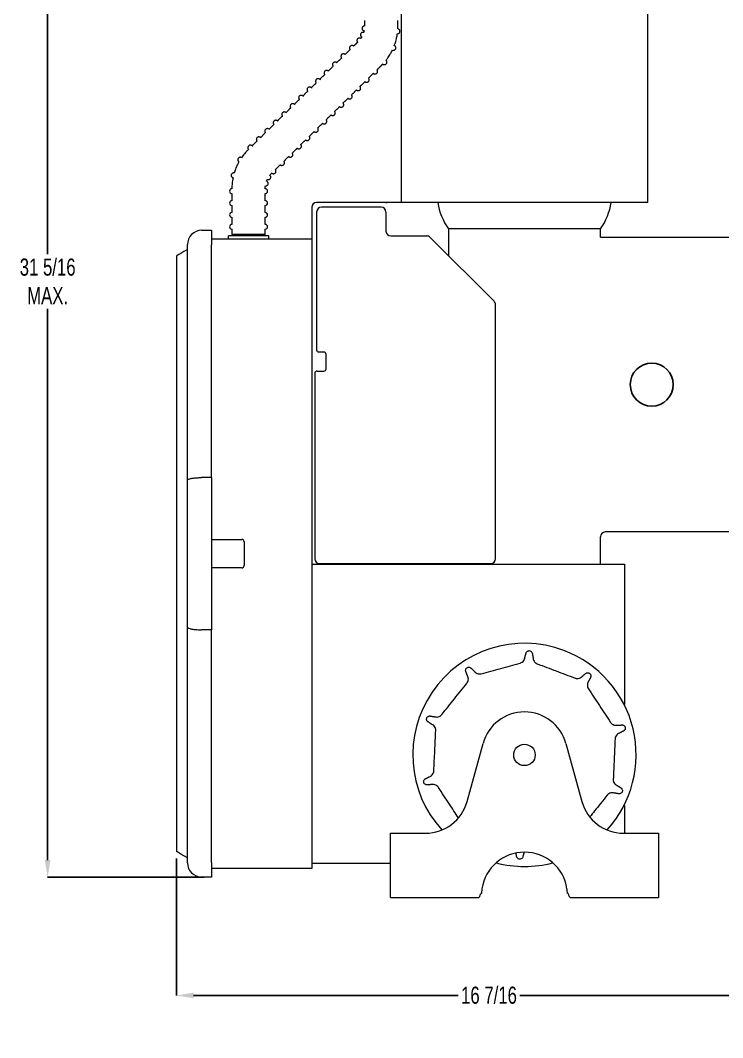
# Model space of a CAD drawing. Header units: inches. Extents: x 1.7 to 27.6, y 4.9 to 18.4.
# Drawn here: x 15.31 to 21.46, y 4.89 to 13.81 of the extents above; entities that cross this region are included whole.
import ezdxf

# ---------------------------------------------------------------- set-up
doc = ezdxf.new("R2010")
doc.units = ezdxf.units.IN
doc.header["$MEASUREMENT"] = 0
doc.header["$PDSIZE"] = -1
doc.layers.add('DIM', color=1, linetype='Continuous')
doc.styles.add('SLDTEXTSTYLE0', font='ARIAL.TTF', dxfattribs={"width": 0.7})
doc.dimstyles.new('SLDDIMSTYLE0', dxfattribs={"dimtxt": 0.15, "dimasz": 0.15, "dimexe": 0, "dimexo": 0.0625, "dimgap": 0.0375, "dimtad": 0, "dimtih": 1, "dimtoh": 1, "dimdec": 0, "dimlfac": 3, "dimrnd": 1e-09, "dimzin": 12, "dimdsep": 46, "dimtxsty": 'SLDTEXTSTYLE0', "dimsah": 1, "dimcen": 0.09, "dimadec": 0, "dimazin": 0, "dimtfac": 1, "dimtdec": 0, "dimtofl": 0, "dimtmove": 0, "dimatfit": 3, "dimfxl": 0, "dimtolj": 1, "dimtzin": 12, "dimarcsym": 0})

# ---------------------------------------------------------------- blocks, each defined once
blk = doc.blocks.new('*D31')
at = {"layer": 'DEFPOINTS', "color": 0}
for p in [(22.1505, 8.69), (16.6734, 6.5243), (22.1505, 5.2615)]:
    blk.add_point(p, dxfattribs=at)
at = {"layer": 'DIM', "color": 0, "lineweight": -2}
for p, q in [((22.1505, 8.6275), (22.1505, 5.2615)), ((16.6734, 6.4618), (16.6734, 5.2615)), ((16.8234, 5.2615), (19.1411, 5.2615)), ((22.0005, 5.2615), (19.6828, 5.2615))]:
    blk.add_line(p, q, dxfattribs=at)
at = {"layer": 'DIM', "color": 0}
for points in [[(16.8234, 5.2865), (16.8234, 5.2365), (16.6734, 5.2615)], [(22.0005, 5.2865), (22.0005, 5.2365), (22.1505, 5.2615)]]:
    blk.add_solid(points, dxfattribs=at)
at = {"layer": 'DIM', "color": 0, "insert": (19.412, 5.339), "char_height": 0.15, "attachment_point": 2, "style": 'SLDTEXTSTYLE0'}
blk.add_mtext('\\A1;16 7/16', dxfattribs=at)
blk = doc.blocks.new('*D33')
at = {"layer": 'DEFPOINTS', "color": 0}
for p in [(15.5451, 16.7443), (19.4528, 16.7443), (16.9792, 6.2978)]:
    blk.add_point(p, dxfattribs=at)
at = {"layer": 'DIM', "color": 0, "lineweight": -2}
for p, q in [((19.3903, 16.7443), (15.5451, 16.7443)), ((15.5451, 16.5943), (15.5451, 11.7598)), ((15.5451, 6.4478), (15.5451, 11.2822)), ((16.9167, 6.2978), (15.5451, 6.2978))]:
    blk.add_line(p, q, dxfattribs=at)
at = {"layer": 'DIM', "color": 0}
for points in [[(15.5201, 16.5943), (15.5701, 16.5943), (15.5451, 16.7443)], [(15.5201, 6.4478), (15.5701, 6.4478), (15.5451, 6.2978)]]:
    blk.add_solid(points, dxfattribs=at)
at = {"layer": 'DIM', "color": 0, "insert": (15.5451, 11.7223), "char_height": 0.15, "attachment_point": 2, "style": 'SLDTEXTSTYLE0'}
blk.add_mtext('\\A1;31 5/16\\PMAX.', dxfattribs=at)

msp = doc.modelspace()

# ---------------------------------------------------------------- linework, layer by layer
at = {"color": 7, "linetype": 'Continuous', "lineweight": 15}
for p, q in [((17.8601, 12.171959), (17.8601, 11.863892)), ((19.722844, 12.213625), (17.901767, 12.213625)), ((17.901767, 12.130292), (17.901767, 11.015292)), ((18.467767, 12.171959), (17.943433, 12.171959)), ((18.509433, 12.213625), (18.519434, 12.213625)), ((18.509433, 12.130292), (18.509433, 11.961959)), ((20.802844, 12.213625), (19.722844, 12.213625)), ((16.893725, 11.970203), (16.979239, 11.971695)), ((16.979239, 11.971695), (16.979239, 11.843059)), ((19.722844, 11.983292), (19.056177, 11.983292)), ((20.389511, 11.983292), (19.722844, 11.983292)), ((16.979239, 11.893825), (17.8601, 11.893825)), ((17.129574, 11.893825), (17.129574, 11.917159)), ((17.136073, 11.923826), (17.469784, 11.923826)), ((17.31781, 11.933825), (17.159267, 11.933825)), ((17.450933, 11.933825), (17.31781, 11.933825)), ((17.469784, 11.923826), (17.4751, 11.923826)), ((17.8601, 11.863892), (17.8601, 10.110918)), ((18.5511, 11.920292), (18.867175, 11.920292)), ((18.896637, 11.908088), (19.456229, 11.348496)), ((20.389511, 11.908292), (21.846511, 11.908292)), ((16.770906, 11.843059), (16.770906, 11.845222)), ((16.770906, 9.779972), (16.770906, 11.843059)), ((16.979239, 9.802016), (16.979239, 11.843059)), ((19.468433, 9.090625), (19.468433, 11.319033)), ((17.901767, 11.015292), (17.901767, 10.922292)), ((17.9651, 10.902292), (17.921767, 10.902292)), ((17.9851, 10.755625), (17.9851, 10.882292)), ((17.8851, 10.715625), (17.8851, 10.109621)), ((17.9051, 10.735625), (17.9651, 10.735625)), ((17.8601, 10.110918), (17.8601, 6.375626)), ((17.8851, 10.109621), (17.8851, 9.090625)), ((16.770906, 8.489479), (16.770906, 9.779972)), ((16.979239, 9.802016), (16.979239, 8.467435)), ((21.846511, 9.324959), (20.431177, 9.324959)), ((16.979239, 9.259726), (17.245583, 9.259726)), ((17.265583, 9.239725), (17.265583, 9.029725)), ((17.245583, 9.009726), (16.979239, 9.009726)), ((17.8601, 9.042292), (20.599011, 9.042292)), ((17.926767, 9.048959), (19.426767, 9.048959)), ((20.599011, 9.042292), (20.599011, 7.813346)), ((17.860178, 8.982292), (17.860178, 7.835625)), ((16.770906, 6.426392), (16.770906, 8.489479)), ((16.979239, 6.426392), (16.979239, 8.467435)), ((17.860178, 7.668959), (17.860178, 6.417292)), ((19.21934, 6.960672), (19.359682, 7.470579)), ((20.086007, 7.470579), (20.226348, 6.960672)), ((20.599011, 6.927905), (20.599011, 6.683959)), ((18.549511, 6.196626), (18.549511, 6.683959)), ((18.549511, 6.683959), (18.856178, 6.683959)), ((20.589511, 6.683959), (20.896177, 6.683959)), ((20.896177, 6.683959), (20.896177, 6.196626)), ((19.719057, 6.516665), (19.719325, 6.517276)), ((16.770906, 6.424229), (16.770906, 6.426392)), ((16.979239, 6.426392), (16.979239, 6.297756)), ((17.8601, 6.375626), (16.979239, 6.375626)), ((18.549511, 6.417292), (17.860178, 6.417292)), ((17.900177, 6.41729), (17.900177, 6.417292)), ((17.919844, 6.41729), (17.900177, 6.41729)), ((16.979239, 6.297756), (16.893725, 6.299248)), ((18.549511, 6.120625), (18.549511, 6.196626)), ((19.346517, 6.156626), (19.339066, 6.156626)), ((20.106622, 6.156626), (20.099171, 6.156626)), ((20.896177, 6.196626), (20.896177, 6.120625)), ((18.549511, 6.120625), (19.32175, 6.120625)), ((20.123938, 6.120625), (20.896177, 6.120625))]:
    msp.add_line(p, q, dxfattribs=at)
at = {"color": 7, "linetype": 'Continuous', "lineweight": 15, "flags": 128}
for points in [[(16.770906, 11.801392), (16.738726, 11.782813), (16.712953, 11.767933), (16.693605, 11.756762), (16.680698, 11.74931), (16.674242, 11.745583), (16.673435, 11.745117)], [(17.860178, 7.510411), (17.860164, 7.510475), (17.8601, 7.511126)], [(17.8601, 7.424125), (17.860164, 7.424776), (17.860178, 7.42484)], [(17.860178, 6.927078), (17.860164, 6.927142), (17.8601, 6.927792)], [(17.8601, 6.840792), (17.860164, 6.841442), (17.860178, 6.841507)], [(16.770906, 6.468059), (16.738726, 6.486638), (16.712953, 6.501518), (16.693605, 6.512688), (16.680698, 6.52014), (16.674242, 6.523868), (16.673435, 6.524334)]]:
    msp.add_lwpolyline(points, dxfattribs=at)
msp.add_circle((20.838177, 10.616625), 0.188333)
at = {"color": 7, "linetype": 'Continuous', "lineweight": 15}
msp.add_circle((19.722844, 7.370625), 0.094, dxfattribs=at)
for centre, radius, start, end in [((17.159267, 12.312992), 0.020833, 90, 270), ((17.450933, 12.312992), 0.020833, 270, 90), ((17.159267, 12.208825), 0.020833, 90, 270), ((17.450933, 12.208825), 0.020833, 270, 90), ((17.901767, 12.171959), 0.041667, 90, 180), ((17.943433, 12.130292), 0.041667, 90, 180), ((18.467767, 12.130292), 0.041667, 0, 90), ((19.517412, 12.305269), 0.5625, 189.3765235, 214.9179749), ((19.928276, 12.305269), 0.5625, 325.0820251, 350.6234765), ((17.159267, 12.104659), 0.020833, 90, 270), ((17.450933, 12.104659), 0.020833, 270, 90), ((16.895906, 11.845222), 0.125, 91, 180), ((17.159267, 12.000492), 0.020833, 90, 270), ((17.450933, 12.000492), 0.020833, 270, 90), ((18.5511, 11.961959), 0.041667, 180, 270), ((17.4751, 11.917159), 0.006667, 0, 90), ((18.867174, 11.878625), 0.041667, 45, 90), ((19.426767, 11.319033), 0.041667, 0, 45), ((17.921767, 10.922292), 0.02, 180, 270), ((17.9651, 10.882292), 0.02, 0, 90), ((17.9051, 10.715625), 0.02, 90, 180), ((17.9651, 10.755625), 0.02, 270, 0), ((20.431177, 9.283292), 0.041667, 90, 180), ((17.245583, 9.239725), 0.02, 0, 90), ((17.245583, 9.029725), 0.02, 270, 0), ((17.926767, 9.090625), 0.041667, 180, 270), ((19.426767, 9.090625), 0.041667, 270, 0), ((19.722844, 7.370625), 0.978277, 69.3373624, 222.3018131), ((19.722844, 7.370625), 0.978277, 317.6981869, 69.3373624), ((19.722844, 7.370625), 0.376667, 15.3884768, 164.6115232), ((18.856177, 7.060625), 0.376667, 270, 344.6115232), ((20.589511, 7.060625), 0.376667, 195.3884768, 270), ((19.722844, 6.140625), 0.376667, 8.5500077, 171.4499923), ((16.895906, 6.424229), 0.125, 180, 269), ((19.722844, 7.370625), 0.978277, 255.3242959, 284.6757041)]:
    msp.add_arc(centre, radius, start, end, dxfattribs=at)
for centre, start_param, end_param in [((19.32175, 6.196625), 3.14159265, 4.15812715), ((20.123938, 6.196625), 2.12505816, 3.14159265)]:
    msp.add_ellipse(centre, major_axis=(0, 0.076), ratio=0.26794919, start_param=start_param, end_param=end_param, dxfattribs=at)
for points in [[(20.802844, 13.009292), (20.802844, 16.160959)], [(18.642844, 15.232625), (18.642844, 13.009292)], [(18.321494, 13.810602), (18.321494, 13.761047)], [(18.612632, 13.734807), (18.613161, 13.757349)], [(18.613161, 13.757349), (18.613161, 13.810602)], [(18.29737, 13.665281), (18.287909, 13.650584)], [(18.31766, 13.720052), (18.313165, 13.703163)], [(18.261407, 13.619305), (18.225203, 13.583741)], [(18.121369, 13.481744), (18.076869, 13.438031)], [(18.195536, 13.554599), (18.151036, 13.510886)], [(18.047202, 13.408889), (18.002702, 13.365176)], [(18.429594, 13.375669), (18.469706, 13.415072)], [(18.469706, 13.415072), (18.482369, 13.427991)], [(17.973035, 13.336034), (17.928535, 13.292321)], [(18.355427, 13.302814), (18.399927, 13.346527)], [(17.898868, 13.263179), (17.854368, 13.219466)], [(18.207093, 13.157104), (18.251593, 13.200818)], [(18.281259, 13.229959), (18.32576, 13.273673)], [(17.750534, 13.117469), (17.706034, 13.073756)], [(17.824701, 13.190324), (17.780201, 13.146611)], [(18.132926, 13.084249), (18.177426, 13.127963)], [(17.676367, 13.044614), (17.631867, 13.000901)], [(18.058759, 13.011394), (18.103259, 13.055108)], [(17.6022, 12.971759), (17.5577, 12.928047)], [(17.984591, 12.93854), (18.029092, 12.982253)], [(18.642844, 13.009292), (18.642844, 12.213625)], [(20.802844, 12.213625), (20.802844, 13.009292)], [(17.528033, 12.898904), (17.483533, 12.855192)], [(17.910424, 12.865685), (17.954925, 12.909397)], [(17.453866, 12.826049), (17.409366, 12.782337)], [(17.76209, 12.719975), (17.806591, 12.763688)], [(17.836258, 12.79283), (17.880758, 12.836542)], [(17.305532, 12.68034), (17.302721, 12.677578)], [(17.379699, 12.753195), (17.335199, 12.709482)], [(17.687923, 12.64712), (17.732423, 12.690833)], [(17.613756, 12.574265), (17.658257, 12.617978)], [(17.53959, 12.50141), (17.58409, 12.545123)], [(17.462735, 12.400664), (17.469795, 12.416686)], [(17.491332, 12.45172), (17.507112, 12.469507)], [(17.507112, 12.469507), (17.509923, 12.472268)], [(17.159267, 12.335301), (17.159267, 12.333825)], [(17.450933, 12.333825), (17.450933, 12.335301)], [(17.159267, 12.292159), (17.159267, 12.229659)], [(17.450933, 12.229659), (17.450933, 12.292159)], [(17.159267, 12.187992), (17.159267, 12.125492)], [(17.450933, 12.125492), (17.450933, 12.187992)], [(17.159267, 12.083825), (17.159267, 12.021325)], [(17.450933, 12.021325), (17.450933, 12.083825)], [(17.159267, 11.979659), (17.159267, 11.933825)], [(17.450933, 11.933825), (17.450933, 11.979659)], [(19.056177, 11.983292), (19.056177, 11.748548)], [(20.389511, 11.908292), (20.389511, 11.983292)], [(17.481767, 11.893825), (17.481767, 11.917159)], [(16.673435, 11.745117), (16.673435, 6.524334)], [(16.979239, 9.802016), (16.893725, 9.801759)], [(20.389511, 9.042292), (20.389511, 9.283292)], [(16.979239, 8.467435), (16.893725, 8.467691)], [(19.726631, 8.224586), (19.738058, 8.26765)], [(19.790948, 8.26519), (19.798329, 8.221252)], [(19.252129, 8.134374), (19.283927, 8.103166)], [(19.223962, 8.06372), (19.207895, 8.105276)], [(20.227853, 8.059268), (20.26241, 8.087391)], [(20.303754, 8.054313), (20.283898, 8.014427)], [(18.893108, 7.711832), (18.937177, 7.705274)], [(18.91185, 7.638116), (18.874425, 7.662291)], [(20.536179, 7.630912), (20.580667, 7.633352)], [(20.594671, 7.582291), (20.555164, 7.561693)], [(18.851017, 7.158961), (18.890525, 7.179558)], [(18.909509, 7.110339), (18.865022, 7.107899)], [(20.533838, 7.103136), (20.571264, 7.07896)], [(20.552581, 7.029419), (20.508511, 7.035977)], [(17.860178, 6.657625), (17.8601, 6.657625)], [(17.8601, 6.594292), (17.860178, 6.594292)], [(19.719057, 6.516665), (19.70763, 6.473601)], [(19.65474, 6.47606), (19.649419, 6.507739)]]:
    msp.add_open_spline(points, degree=1, dxfattribs=at)
for points, knots in [([(18.32672, 13.761046), (18.325871, 13.7611), (18.323701, 13.76124), (18.322249, 13.76128), (18.320599, 13.761295), (18.318834, 13.761195), (18.316413, 13.760866), (18.312629, 13.759797), (18.307899, 13.757194), (18.303262, 13.75248), (18.300146, 13.745818), (18.299565, 13.738421), (18.301379, 13.731873), (18.304495, 13.727002), (18.307986, 13.72373), (18.311189, 13.721778), (18.31332, 13.720884), (18.314004, 13.720671), (18.317571, 13.719718)], [0, 0, 0, 0, 0.09378734, 0.239671, 0.31063179, 0.34502511, 0.37595451, 0.42094318, 0.48217706, 0.55774214, 0.64018971, 0.72494245, 0.80220264, 0.86492697, 0.91807725, 0.96237583, 0.99595981, 1, 1, 1, 1]), ([(18.288785, 13.651945), (18.288183, 13.652235), (18.286376, 13.653048), (18.283124, 13.654366), (18.277415, 13.655478), (18.270231, 13.654843), (18.262941, 13.651363), (18.257363, 13.645182), (18.254734, 13.637986), (18.254586, 13.631509), (18.255785, 13.626422), (18.257607, 13.622395), (18.259027, 13.619977), (18.26009, 13.618595), (18.260346, 13.618262)], [0.121846601, 0.121846601, 0.121846601, 0.121846601, 0.173397358, 0.273867998, 0.352925065, 0.428421563, 0.509139952, 0.591835196, 0.669211054, 0.73510943, 0.798334067, 0.869610258, 0.968608976, 1, 1, 1, 1]), ([(18.313574, 13.70379), (18.312929, 13.70397), (18.311286, 13.704429), (18.308134, 13.704838), (18.30224, 13.704455), (18.295954, 13.702112), (18.290281, 13.697477), (18.286366, 13.690671), (18.28528, 13.683319), (18.286467, 13.67699), (18.288736, 13.672334), (18.291236, 13.669139), (18.293629, 13.66688), (18.2952, 13.665655), (18.296125, 13.665068), (18.296364, 13.664916)], [0, 0, 0, 0, 0.07340899, 0.18677617, 0.26957984, 0.34737725, 0.43539078, 0.5279728, 0.61995375, 0.69397108, 0.75873969, 0.8176042, 0.87868066, 0.96862474, 1, 1, 1, 1]), ([(18.582473, 13.588411), (18.585602, 13.597219), (18.593702, 13.620024), (18.602929, 13.65536), (18.607107, 13.682124), (18.608993, 13.694207)], [0, 0, 0, 0, 0.256599656, 0.664396843, 1, 1, 1, 1]), ([(18.613516, 13.693505), (18.613789, 13.693532), (18.614682, 13.693623), (18.617719, 13.694269), (18.622298, 13.696232), (18.627274, 13.700344), (18.631038, 13.706487), (18.63251, 13.713874), (18.63134, 13.720888), (18.628454, 13.726347), (18.625023, 13.730048), (18.621649, 13.732386), (18.618835, 13.733671), (18.617009, 13.734267), (18.616102, 13.734506), (18.615804, 13.73457), (18.615741, 13.734584)], [0, 0, 0, 0, 0.02253542, 0.07367476, 0.16018564, 0.26531237, 0.37970465, 0.50070926, 0.61995291, 0.71472174, 0.79449115, 0.86169306, 0.91469096, 0.95279609, 0.98993642, 1, 1, 1, 1]), ([(18.226535, 13.585049), (18.225176, 13.585899), (18.222735, 13.587215), (18.21832, 13.589186), (18.212332, 13.590478), (18.2048, 13.589839), (18.197268, 13.586102), (18.191817, 13.579753), (18.189364, 13.572662), (18.18922, 13.56644), (18.19031, 13.561438), (18.191887, 13.557521), (18.193138, 13.555342), (18.193812, 13.554167)], [0.130983485, 0.130983485, 0.130983485, 0.130983485, 0.242403761, 0.33038715, 0.40310909, 0.476844112, 0.554398384, 0.63264271, 0.702370717, 0.764450952, 0.827483384, 0.906944801, 1, 1, 1, 1]), ([(18.569039, 13.549369), (18.570004, 13.549144), (18.571656, 13.548758), (18.576117, 13.548607), (18.581687, 13.549623), (18.587692, 13.552649), (18.592914, 13.558164), (18.59583, 13.565311), (18.596028, 13.572369), (18.594378, 13.578122), (18.59195, 13.582268), (18.589494, 13.585072), (18.587058, 13.587205), (18.585066, 13.588608), (18.583626, 13.589528), (18.583005, 13.58991)], [0, 0, 0, 0, 0.045505898, 0.07793243, 0.106269641, 0.139677999, 0.176229514, 0.213736791, 0.248005376, 0.276457609, 0.301761775, 0.325236828, 0.352053552, 0.396359948, 0.428905002, 0.428905002, 0.428905002, 0.428905002]), ([(18.152368, 13.512194), (18.151009, 13.513044), (18.148568, 13.514361), (18.144153, 13.516331), (18.138165, 13.517623), (18.130633, 13.516984), (18.123101, 13.513247), (18.117649, 13.506898), (18.115197, 13.499807), (18.115052, 13.493585), (18.116143, 13.488583), (18.11772, 13.484666), (18.118971, 13.482487), (18.119645, 13.481312)], [0.13098101, 0.13098101, 0.13098101, 0.13098101, 0.242404686, 0.330387972, 0.403107655, 0.476845333, 0.554400943, 0.632643848, 0.702373327, 0.76445349, 0.82748433, 0.906944909, 1, 1, 1, 1]), ([(18.50907, 13.458809), (18.514749, 13.466232), (18.529448, 13.48544), (18.549068, 13.516243), (18.56125, 13.540441), (18.566755, 13.551375)], [0, 0, 0, 0, 0.25658974, 0.66407407, 1, 1, 1, 1]), ([(18.078201, 13.439339), (18.076842, 13.440189), (18.074401, 13.441506), (18.069985, 13.443476), (18.063998, 13.444768), (18.056466, 13.444129), (18.048934, 13.440392), (18.043482, 13.434043), (18.04103, 13.426952), (18.040885, 13.42073), (18.041977, 13.415728), (18.043553, 13.411811), (18.044803, 13.409632), (18.045478, 13.408457)], [0.130984403, 0.130984403, 0.130984403, 0.130984403, 0.24240351, 0.330388245, 0.403107904, 0.47684469, 0.554402214, 0.632643935, 0.702372003, 0.764454787, 0.827484944, 0.90694494, 1, 1, 1, 1]), ([(18.478977, 13.428029), (18.480956, 13.426826), (18.483969, 13.424995), (18.488785, 13.423169), (18.49415, 13.42205), (18.501234, 13.422549), (18.508566, 13.425852), (18.5143, 13.431921), (18.517096, 13.439124), (18.51735, 13.445678), (18.516196, 13.450832), (18.514412, 13.454912), (18.51257, 13.457918), (18.511196, 13.459844), (18.510533, 13.460723)], [0, 0, 0, 0, 0.068652288, 0.104496314, 0.135528867, 0.165291043, 0.197112651, 0.229808288, 0.260782811, 0.286975075, 0.311959796, 0.339756183, 0.378167331, 0.411060148, 0.411060148, 0.411060148, 0.411060148]), ([(17.935009, 13.289942), (17.934518, 13.290323), (17.931042, 13.293016), (17.927636, 13.295095), (17.921652, 13.297767), (17.915664, 13.299058), (17.908132, 13.298419), (17.9006, 13.294682), (17.895149, 13.288333), (17.892696, 13.281242), (17.892551, 13.27502), (17.893642, 13.270018), (17.895219, 13.266101), (17.89647, 13.263922), (17.897144, 13.262747)], [0, 0, 0, 0, 0.03424754, 0.24240082, 0.33038425, 0.40310873, 0.4768438, 0.55439879, 0.632642, 0.70236866, 0.76445157, 0.82748404, 0.90694475, 1, 1, 1, 1]), ([(18.004033, 13.366485), (18.002675, 13.367334), (18.000234, 13.368651), (17.995818, 13.370621), (17.989831, 13.371913), (17.982299, 13.371274), (17.974767, 13.367537), (17.969315, 13.361188), (17.966863, 13.354097), (17.966718, 13.347875), (17.96781, 13.342873), (17.969386, 13.338956), (17.970636, 13.336777), (17.971311, 13.335602)], [0.13098844, 0.13098844, 0.13098844, 0.13098844, 0.242402716, 0.330387204, 0.403106657, 0.476843235, 0.55440054, 0.632642041, 0.702369912, 0.764452521, 0.8274825, 0.906945203, 1, 1, 1, 1]), ([(18.323614, 13.273234), (18.325254, 13.272093), (18.32792, 13.270238), (18.332753, 13.268212), (18.338715, 13.266923), (18.346264, 13.267603), (18.353783, 13.27138), (18.359197, 13.277753), (18.361613, 13.284841), (18.361735, 13.291045), (18.360634, 13.296034), (18.358964, 13.300145), (18.357611, 13.302485), (18.356838, 13.303823)], [0, 0, 0, 0, 0.15117555, 0.24560146, 0.32604289, 0.40750211, 0.49316488, 0.57953579, 0.65633623, 0.72483262, 0.79451138, 0.88251484, 1, 1, 1, 1]), ([(18.397781, 13.346089), (18.399421, 13.344948), (18.402087, 13.343093), (18.40692, 13.341067), (18.412882, 13.339778), (18.420431, 13.340458), (18.42795, 13.344234), (18.433364, 13.350608), (18.43578, 13.357696), (18.435902, 13.363899), (18.434801, 13.368889), (18.43313, 13.373), (18.431778, 13.37534), (18.431004, 13.376677)], [0, 0, 0, 0, 0.15117526, 0.24560098, 0.32604225, 0.40750131, 0.49316392, 0.57953247, 0.65633276, 0.72482914, 0.79450777, 0.88251167, 1, 1, 1, 1]), ([(17.860842, 13.217087), (17.860351, 13.217468), (17.856875, 13.220161), (17.853469, 13.22224), (17.847484, 13.224912), (17.841497, 13.226203), (17.833965, 13.225564), (17.826433, 13.221827), (17.820982, 13.215478), (17.818529, 13.208387), (17.818384, 13.202165), (17.819475, 13.197163), (17.821052, 13.193246), (17.822303, 13.191067), (17.822977, 13.189892)], [0, 0, 0, 0, 0.0342475, 0.24240362, 0.33038695, 0.40310668, 0.47684439, 0.5543993, 0.63264242, 0.702369, 0.76445184, 0.82748423, 0.90694486, 1, 1, 1, 1]), ([(18.249446, 13.200379), (18.251087, 13.199238), (18.253753, 13.197383), (18.258585, 13.195357), (18.264547, 13.194068), (18.272097, 13.194749), (18.279616, 13.198525), (18.28503, 13.204898), (18.287446, 13.211986), (18.287568, 13.21819), (18.286467, 13.223179), (18.284797, 13.22729), (18.283444, 13.22963), (18.282671, 13.230968)], [0, 0, 0, 0, 0.15117555, 0.24560146, 0.32604289, 0.40750211, 0.49316488, 0.57953579, 0.65633623, 0.72483262, 0.79451138, 0.88251484, 1, 1, 1, 1]), ([(17.786675, 13.144232), (17.786184, 13.144613), (17.782707, 13.147306), (17.779303, 13.149385), (17.773317, 13.152057), (17.76733, 13.153348), (17.759798, 13.152709), (17.752266, 13.148972), (17.746814, 13.142623), (17.744362, 13.135532), (17.744217, 13.129311), (17.745309, 13.124308), (17.746885, 13.120391), (17.748135, 13.118213), (17.74881, 13.117037)], [0, 0, 0, 0, 0.03424869, 0.24240362, 0.33038839, 0.40310808, 0.47684303, 0.55440202, 0.63264377, 0.70237187, 0.76445468, 0.82748487, 0.9069449, 1, 1, 1, 1]), ([(18.175279, 13.127524), (18.17692, 13.126383), (18.179586, 13.124528), (18.184418, 13.122502), (18.190381, 13.121213), (18.19793, 13.121894), (18.205449, 13.12567), (18.210863, 13.132043), (18.213279, 13.139131), (18.213401, 13.145335), (18.2123, 13.150323), (18.210629, 13.154435), (18.209277, 13.156775), (18.208503, 13.158113)], [0, 0, 0, 0, 0.15117824, 0.2456037, 0.326042, 0.40750593, 0.4931683, 0.57953661, 0.65633669, 0.72483064, 0.79451234, 0.88251539, 1, 1, 1, 1]), ([(17.712508, 13.071377), (17.712017, 13.071758), (17.70854, 13.074451), (17.705136, 13.07653), (17.69915, 13.079202), (17.693162, 13.080493), (17.685631, 13.079854), (17.678099, 13.076117), (17.672647, 13.069768), (17.670194, 13.062678), (17.67005, 13.056456), (17.671142, 13.051453), (17.672718, 13.047536), (17.673968, 13.045358), (17.674643, 13.044183)], [0, 0, 0, 0, 0.03424868, 0.24240351, 0.33038825, 0.4031079, 0.47684469, 0.55440221, 0.63264394, 0.702372, 0.76445479, 0.82748494, 0.90694494, 1, 1, 1, 1]), ([(18.101113, 13.054669), (18.102753, 13.053528), (18.105419, 13.051673), (18.110252, 13.049647), (18.116213, 13.048358), (18.123763, 13.049039), (18.131282, 13.052815), (18.136696, 13.059188), (18.139112, 13.066276), (18.139234, 13.07248), (18.138133, 13.077469), (18.136462, 13.08158), (18.13511, 13.08392), (18.134336, 13.085258)], [0, 0, 0, 0, 0.15117858, 0.24560426, 0.32604033, 0.40750239, 0.49316496, 0.57953493, 0.65633347, 0.72482982, 0.79451126, 0.88251512, 1, 1, 1, 1]), ([(17.564174, 12.925667), (17.563683, 12.926048), (17.560207, 12.928741), (17.556801, 12.93082), (17.550816, 12.933492), (17.544829, 12.934784), (17.537297, 12.934144), (17.529765, 12.930407), (17.524313, 12.924058), (17.521861, 12.916967), (17.521716, 12.910746), (17.522807, 12.905743), (17.524384, 12.901826), (17.525635, 12.899648), (17.526309, 12.898473)], [0, 0, 0, 0, 0.03424752, 0.24240065, 0.33038402, 0.40310628, 0.47684403, 0.55439897, 0.63264213, 0.70237151, 0.76445173, 0.82748416, 0.90694482, 1, 1, 1, 1]), ([(17.638341, 12.998522), (17.63785, 12.998903), (17.634374, 13.001596), (17.630968, 13.003675), (17.624984, 13.006347), (17.618995, 13.007638), (17.611464, 13.006999), (17.603932, 13.003263), (17.598481, 12.996913), (17.596028, 12.989823), (17.595883, 12.983601), (17.596974, 12.978598), (17.598551, 12.974681), (17.599802, 12.972503), (17.600476, 12.971328)], [0, 0, 0, 0, 0.03425038, 0.24240291, 0.33038602, 0.40310774, 0.47684441, 0.55440181, 0.63264141, 0.70236937, 0.76445206, 0.82748173, 0.90694509, 1, 1, 1, 1]), ([(17.952778, 12.908959), (17.954419, 12.907818), (17.957085, 12.905963), (17.961917, 12.903937), (17.967879, 12.902648), (17.975429, 12.903329), (17.982948, 12.907105), (17.988362, 12.913478), (17.990778, 12.920566), (17.9909, 12.92677), (17.989799, 12.931759), (17.988128, 12.93587), (17.986776, 12.93821), (17.986003, 12.939548)], [0, 0, 0, 0, 0.15117555, 0.24560146, 0.32604289, 0.40750211, 0.49316488, 0.57953579, 0.65633623, 0.72483262, 0.79451138, 0.88251484, 1, 1, 1, 1]), ([(18.026946, 12.981814), (18.028586, 12.980673), (18.031252, 12.978818), (18.036084, 12.976792), (18.042047, 12.975503), (18.049596, 12.976184), (18.057115, 12.97996), (18.062529, 12.986333), (18.064945, 12.993421), (18.065067, 12.999625), (18.063966, 13.004614), (18.062296, 13.008725), (18.060943, 13.011065), (18.06017, 13.012403)], [0, 0, 0, 0, 0.15117508, 0.24560069, 0.32604186, 0.40750082, 0.49316333, 0.57953543, 0.65633392, 0.72483009, 0.79450863, 0.88251181, 1, 1, 1, 1]), ([(17.490007, 12.852812), (17.489516, 12.853193), (17.486039, 12.855886), (17.482635, 12.857965), (17.476649, 12.860637), (17.470662, 12.861929), (17.46313, 12.861289), (17.455598, 12.857552), (17.450146, 12.851203), (17.447694, 12.844112), (17.447549, 12.837891), (17.448641, 12.832889), (17.450217, 12.828971), (17.451467, 12.826793), (17.452142, 12.825618)], [0, 0, 0, 0, 0.03424866, 0.24240336, 0.33038805, 0.40310766, 0.47684253, 0.55440001, 0.63264301, 0.70237226, 0.76445236, 0.82748505, 0.906945, 1, 1, 1, 1]), ([(17.878611, 12.836104), (17.880252, 12.834963), (17.882918, 12.833109), (17.88775, 12.831082), (17.893712, 12.829793), (17.901262, 12.830474), (17.908781, 12.83425), (17.914195, 12.840623), (17.916611, 12.847711), (17.916733, 12.853915), (17.915632, 12.858904), (17.913961, 12.863015), (17.912609, 12.865355), (17.911835, 12.866693)], [0, 0, 0, 0, 0.15117543, 0.24560126, 0.32604261, 0.40750479, 0.4931675, 0.57953614, 0.65633652, 0.72483285, 0.79451155, 0.88251494, 1, 1, 1, 1]), ([(17.41584, 12.779958), (17.415349, 12.780338), (17.411872, 12.783031), (17.408468, 12.785111), (17.402482, 12.787782), (17.396495, 12.789074), (17.388963, 12.788434), (17.381431, 12.784698), (17.375979, 12.778348), (17.373526, 12.771257), (17.373382, 12.765036), (17.374474, 12.760033), (17.37605, 12.756116), (17.3773, 12.753938), (17.377975, 12.752763)], [0, 0, 0, 0, 0.03424869, 0.24240358, 0.33038835, 0.40310803, 0.47684296, 0.55440194, 0.63264369, 0.70237455, 0.76445471, 0.82748489, 0.90694491, 1, 1, 1, 1]), ([(17.804445, 12.763249), (17.806085, 12.762108), (17.808751, 12.760254), (17.813583, 12.758227), (17.819545, 12.756938), (17.827095, 12.757619), (17.834614, 12.761395), (17.840028, 12.767768), (17.842444, 12.774856), (17.842566, 12.78106), (17.841464, 12.786049), (17.839794, 12.79016), (17.838442, 12.7925), (17.837668, 12.793838)], [0, 0, 0, 0, 0.15117869, 0.24560444, 0.32604057, 0.40750474, 0.49316737, 0.57953594, 0.65633625, 0.72483265, 0.79451173, 0.88251504, 1, 1, 1, 1]), ([(17.302721, 12.677578), (17.296172, 12.67091), (17.279228, 12.653657), (17.259329, 12.629469), (17.246738, 12.611549), (17.242678, 12.605771)], [0, 0, 0, 0, 0.29913131, 0.774014665, 1, 1, 1, 1]), ([(17.341673, 12.707103), (17.341182, 12.707483), (17.337705, 12.710176), (17.334301, 12.712256), (17.328316, 12.714927), (17.322327, 12.716219), (17.314796, 12.715579), (17.307264, 12.711843), (17.301813, 12.705493), (17.299359, 12.698402), (17.299218, 12.692181), (17.300295, 12.687179), (17.302071, 12.682945), (17.303231, 12.680602), (17.304242, 12.679109), (17.304257, 12.679087)], [0, 0, 0, 0, 0.03356018, 0.23753049, 0.32374502, 0.39500493, 0.46725939, 0.54325778, 0.61992693, 0.68825325, 0.7490854, 0.81084809, 0.88871125, 0.99840556, 1, 1, 1, 1]), ([(17.730277, 12.690395), (17.731918, 12.689253), (17.734584, 12.687399), (17.739416, 12.685371), (17.745379, 12.684083), (17.752928, 12.684764), (17.760447, 12.68854), (17.765861, 12.694913), (17.768277, 12.702001), (17.768399, 12.708205), (17.767298, 12.713194), (17.765628, 12.717305), (17.764275, 12.719645), (17.763502, 12.720983)], [0, 0, 0, 0, 0.15117842, 0.24560465, 0.32604263, 0.40750157, 0.49316405, 0.57953612, 0.65633458, 0.72483073, 0.79451209, 0.88251524, 1, 1, 1, 1]), ([(17.241975, 12.607926), (17.241054, 12.608266), (17.239113, 12.608983), (17.235372, 12.609832), (17.229569, 12.610003), (17.222856, 12.608248), (17.216474, 12.603855), (17.21201, 12.597178), (17.210428, 12.589926), (17.211108, 12.583644), (17.212915, 12.578919), (17.215098, 12.575405), (17.217583, 12.572492), (17.219082, 12.570899), (17.220381, 12.569818), (17.220447, 12.569764)], [0, 0, 0, 0, 0.08878607, 0.18713202, 0.26274605, 0.33895148, 0.42236251, 0.50836484, 0.58924882, 0.6567226, 0.71865696, 0.78133492, 0.86506362, 0.9932006, 1, 1, 1, 1]), ([(17.65611, 12.61754), (17.657751, 12.616398), (17.660417, 12.614544), (17.665249, 12.612517), (17.671211, 12.611229), (17.678761, 12.611909), (17.68628, 12.615685), (17.691694, 12.622058), (17.69411, 12.629146), (17.694232, 12.63535), (17.693131, 12.640339), (17.69146, 12.64445), (17.690108, 12.64679), (17.689334, 12.648128)], [0, 0, 0, 0, 0.15117507, 0.24560131, 0.32604207, 0.40750103, 0.49316353, 0.57953562, 0.65633103, 0.72483011, 0.79450865, 0.88251182, 1, 1, 1, 1]), ([(17.221362, 12.571499), (17.216912, 12.56328), (17.205394, 12.542003), (17.190832, 12.50852), (17.18258, 12.482726), (17.178855, 12.471082)], [0, 0, 0, 0, 0.256655064, 0.664409982, 1, 1, 1, 1]), ([(17.507777, 12.47183), (17.509417, 12.470688), (17.512083, 12.468834), (17.516916, 12.466807), (17.522877, 12.465519), (17.530427, 12.466199), (17.537946, 12.469975), (17.54336, 12.476349), (17.545776, 12.483436), (17.545898, 12.48964), (17.544796, 12.494629), (17.543126, 12.49874), (17.541774, 12.50108), (17.541, 12.502418)], [0, 0, 0, 0, 0.15117575, 0.24560243, 0.32604114, 0.4075035, 0.49316639, 0.57953522, 0.65633269, 0.72483221, 0.79451149, 0.88251343, 1, 1, 1, 1]), ([(17.581943, 12.544685), (17.583584, 12.543543), (17.58625, 12.541689), (17.591082, 12.539662), (17.597044, 12.538374), (17.604594, 12.539054), (17.612113, 12.54283), (17.617527, 12.549203), (17.619943, 12.556291), (17.620065, 12.562495), (17.618964, 12.567484), (17.617293, 12.571595), (17.615941, 12.573935), (17.615167, 12.575273)], [0, 0, 0, 0, 0.1511749, 0.24560104, 0.32604171, 0.40750361, 0.49316602, 0.57953436, 0.65633141, 0.72483041, 0.79450887, 0.88251195, 1, 1, 1, 1]), ([(17.17899, 12.472222), (17.178153, 12.472337), (17.176646, 12.472543), (17.17415, 12.47269), (17.170495, 12.472453), (17.165823, 12.471291), (17.160478, 12.468352), (17.155627, 12.463101), (17.152704, 12.456009), (17.152556, 12.448688), (17.154515, 12.442607), (17.157342, 12.43828), (17.160287, 12.435422), (17.16274, 12.433706), (17.164829, 12.432552), (17.166496, 12.431791), (17.167567, 12.431394), (17.168093, 12.431199)], [0, 0, 0, 0, 0.10357298, 0.18634116, 0.23858751, 0.29224601, 0.36112473, 0.43850337, 0.5209297, 0.60441452, 0.67059186, 0.72688464, 0.77539677, 0.81701068, 0.86138241, 0.93192448, 1, 1, 1, 1]), ([(17.169088, 12.431945), (17.167372, 12.422757), (17.162929, 12.398962), (17.159767, 12.366606), (17.159398, 12.343526), (17.159267, 12.335301)], [0, 0, 0, 0, 0.28822116, 0.74637925, 1, 1, 1, 1]), ([(17.454908, 12.360101), (17.455453, 12.360073), (17.456563, 12.360014), (17.459705, 12.360235), (17.464384, 12.361417), (17.469739, 12.364395), (17.474566, 12.369682), (17.477443, 12.376787), (17.477551, 12.384092), (17.475573, 12.390143), (17.47274, 12.394447), (17.469799, 12.397287), (17.467354, 12.39899), (17.465265, 12.400142), (17.463973, 12.40072), (17.463167, 12.401056), (17.462948, 12.401146)], [0, 0, 0, 0, 0.034498991, 0.070300943, 0.107032024, 0.154095228, 0.206931351, 0.263130623, 0.319804469, 0.36478615, 0.40307475, 0.436067779, 0.464390986, 0.494747993, 0.543300329, 0.561912855, 0.561912855, 0.561912855, 0.561912855]), ([(17.471509, 12.414902), (17.472283, 12.414665), (17.474133, 12.4141), (17.478709, 12.413487), (17.485508, 12.414438), (17.492165, 12.417764), (17.497651, 12.423808), (17.500308, 12.431196), (17.500264, 12.438037), (17.49873, 12.443279), (17.496633, 12.447126), (17.494329, 12.450131), (17.492887, 12.451627), (17.492009, 12.452483)], [0, 0, 0, 0, 0.028521549, 0.068186786, 0.098725907, 0.132792994, 0.168732799, 0.205847454, 0.235611227, 0.262168866, 0.287859821, 0.318349957, 0.363851832, 0.363851832, 0.363851832, 0.363851832]), ([(17.450933, 12.335301), (17.450961, 12.338979), (17.451024, 12.347508), (17.452376, 12.355932), (17.453146, 12.360724)], [0, 0, 0, 0, 0.4311191, 1, 1, 1, 1]), ([(17.129574, 11.917159), (17.129644, 11.917901), (17.129785, 11.919384), (17.13088, 11.921361), (17.132497, 11.922878), (17.134298, 11.923662), (17.135531, 11.923823), (17.136041, 11.923825), (17.136073, 11.923826)], [0, 0, 0, 0, 0.210840169, 0.421616847, 0.633710153, 0.848695041, 0.990313439, 1, 1, 1, 1]), ([(16.770906, 9.779972), (16.770906, 9.779998), (16.770918, 9.781611), (16.773464, 9.785659), (16.787483, 9.791731), (16.815386, 9.797202), (16.852078, 9.800939), (16.879842, 9.801486), (16.893725, 9.801759)], [0, 0, 0, 0, 0.00224301, 0.14161836, 0.35913689, 0.57367381, 0.78681283, 1, 1, 1, 1]), ([(16.770906, 8.489479), (16.770906, 8.489453), (16.770918, 8.48784), (16.773464, 8.483792), (16.787483, 8.477721), (16.815386, 8.472249), (16.852078, 8.468512), (16.879842, 8.467965), (16.893725, 8.467691)], [0, 0, 0, 0, 0.002243004, 0.141618285, 0.359136699, 0.573674033, 0.786812943, 1, 1, 1, 1]), ([(19.685283, 8.176042), (19.688414, 8.177079), (19.697628, 8.18013), (19.710934, 8.189778), (19.722658, 8.205614), (19.725309, 8.21827), (19.726631, 8.224586)], [0, 0, 0, 0, 0.14627989, 0.43046129, 0.71573274, 1, 1, 1, 1]), ([(19.738058, 8.26765), (19.739609, 8.270441), (19.742681, 8.275971), (19.750566, 8.281855), (19.759796, 8.284905), (19.769517, 8.28468), (19.778555, 8.281285), (19.785929, 8.275133), (19.789541, 8.269205), (19.790759, 8.265731), (19.790948, 8.26519)], [0, 0, 0, 0, 0.14376301, 0.28488226, 0.42260539, 0.55813084, 0.69383464, 0.83195117, 0.97383283, 1, 1, 1, 1]), ([(19.798329, 8.221252), (19.798588, 8.217654), (19.799299, 8.207749), (19.805567, 8.192464), (19.817879, 8.177511), (19.829282, 8.171894), (19.834994, 8.16908)], [0, 0, 0, 0, 0.15997419, 0.44043894, 0.7196931, 1, 1, 1, 1]), ([(19.207895, 8.105276), (19.207509, 8.108445), (19.206744, 8.114725), (19.209664, 8.12412), (19.215339, 8.132013), (19.223335, 8.137545), (19.232644, 8.14011), (19.242225, 8.139467), (19.248631, 8.136796), (19.251658, 8.134701), (19.252129, 8.134374)], [0, 0, 0, 0, 0.14377014, 0.28488886, 0.42260957, 0.55813414, 0.69383848, 0.8319616, 0.97383375, 1, 1, 1, 1]), ([(19.344256, 8.082508), (19.401062, 8.098088), (19.514738, 8.129266), (19.628414, 8.160444), (19.685283, 8.176042)], [0, 0, 0, 0, 0.499723982, 1, 1, 1, 1]), ([(19.834994, 8.16908), (19.890109, 8.148294), (20.000401, 8.106701), (20.110692, 8.065107), (20.165868, 8.044299)], [0, 0, 0, 0, 0.49972409, 1, 1, 1, 1]), ([(19.219044, 8.000143), (19.220968, 8.002822), (19.226628, 8.010707), (19.231722, 8.026333), (19.2319, 8.046036), (19.226605, 8.057832), (19.223962, 8.06372)], [0, 0, 0, 0, 0.14628723, 0.43046249, 0.71572631, 1, 1, 1, 1]), ([(19.283927, 8.103166), (19.286251, 8.100407), (19.292649, 8.092812), (19.306704, 8.08413), (19.325453, 8.07927), (19.33798, 8.081427), (19.344256, 8.082508)], [0, 0, 0, 0, 0.15997271, 0.44043644, 0.71969165, 1, 1, 1, 1]), ([(20.165868, 8.044299), (20.169011, 8.043298), (20.178258, 8.040351), (20.194694, 8.040335), (20.213488, 8.046254), (20.22307, 8.054935), (20.227853, 8.059268)], [0, 0, 0, 0, 0.146285, 0.43046395, 0.71573561, 1, 1, 1, 1]), ([(20.26241, 8.087391), (20.265305, 8.088737), (20.271041, 8.091405), (20.280879, 8.091532), (20.290139, 8.088573), (20.297871, 8.082678), (20.303187, 8.074618), (20.305536, 8.065307), (20.304975, 8.058388), (20.303918, 8.054862), (20.303754, 8.054313)], [0, 0, 0, 0, 0.1437629, 0.28488686, 0.42260745, 0.5581325, 0.69383693, 0.83195767, 0.97383748, 1, 1, 1, 1]), ([(18.998125, 7.724022), (19.034925, 7.770017), (19.108564, 7.862057), (19.182204, 7.954097), (19.219044, 8.000143)], [0, 0, 0, 0, 0.499723883, 1, 1, 1, 1]), ([(20.283898, 8.014427), (20.281993, 8.011365), (20.276746, 8.002933), (20.272833, 7.986883), (20.274005, 7.96755), (20.279928, 7.956303), (20.282895, 7.950668)], [0, 0, 0, 0, 0.1599774, 0.44044474, 0.71969289, 1, 1, 1, 1]), ([(20.282895, 7.950668), (20.315267, 7.901457), (20.380046, 7.802979), (20.444826, 7.704502), (20.477234, 7.655236)], [0, 0, 0, 0, 0.49972461, 1, 1, 1, 1]), ([(18.874425, 7.662291), (18.87225, 7.664628), (18.86794, 7.669258), (18.86478, 7.678576), (18.864732, 7.688297), (18.867949, 7.697472), (18.873972, 7.705019), (18.882101, 7.710131), (18.888854, 7.711735), (18.892535, 7.711819), (18.893108, 7.711832)], [0, 0, 0, 0, 0.14376647, 0.28488347, 0.4226066, 0.5581369, 0.69383478, 0.83195494, 0.97383135, 1, 1, 1, 1]), ([(18.937177, 7.705274), (18.940678, 7.704408), (18.950318, 7.702024), (18.966792, 7.703261), (18.984818, 7.71035), (18.993684, 7.719459), (18.998125, 7.724022)], [0, 0, 0, 0, 0.15997577, 0.4404391, 0.71969134, 1, 1, 1, 1]), ([(18.945241, 7.58379), (18.945222, 7.587088), (18.945167, 7.596794), (18.940103, 7.61243), (18.928666, 7.628474), (18.917449, 7.634905), (18.91185, 7.638116)], [0, 0, 0, 0, 0.14628205, 0.43046067, 0.71573015, 1, 1, 1, 1]), ([(18.928813, 7.23055), (18.93155, 7.289391), (18.937025, 7.407138), (18.942501, 7.524884), (18.945241, 7.58379)], [0, 0, 0, 0, 0.49972328, 1, 1, 1, 1]), ([(20.477234, 7.655236), (20.479187, 7.652579), (20.484937, 7.644759), (20.498224, 7.635085), (20.516908, 7.628827), (20.529763, 7.630218), (20.536179, 7.630912)], [0, 0, 0, 0, 0.146282643, 0.43046258, 0.715732169, 1, 1, 1, 1]), ([(20.580667, 7.633352), (20.5838, 7.63274), (20.590008, 7.631526), (20.598042, 7.625846), (20.603794, 7.61801), (20.606585, 7.608696), (20.606148, 7.59905), (20.602576, 7.590137), (20.598055, 7.584869), (20.595127, 7.582638), (20.594671, 7.582291)], [0, 0, 0, 0, 0.14376447, 0.28488806, 0.42260835, 0.55813073, 0.69383601, 0.83195503, 0.9738342, 1, 1, 1, 1]), ([(20.516875, 7.510701), (20.514139, 7.45186), (20.508663, 7.334113), (20.503187, 7.216367), (20.500448, 7.157461)], [0, 0, 0, 0, 0.49972548, 1, 1, 1, 1]), ([(20.555164, 7.561693), (20.551822, 7.560335), (20.542622, 7.556597), (20.530022, 7.545913), (20.519605, 7.529583), (20.517786, 7.517003), (20.516875, 7.510701)], [0, 0, 0, 0, 0.15997523, 0.44044067, 0.71969268, 1, 1, 1, 1]), ([(18.890525, 7.179558), (18.893866, 7.180915), (18.903066, 7.184653), (18.915667, 7.195337), (18.926083, 7.211668), (18.927902, 7.224248), (18.928813, 7.23055)], [0, 0, 0, 0, 0.1599735, 0.44043592, 0.71969632, 1, 1, 1, 1]), ([(18.865022, 7.107899), (18.861888, 7.108511), (18.85568, 7.109724), (18.847647, 7.115405), (18.841894, 7.123241), (18.839104, 7.132555), (18.83954, 7.142201), (18.843113, 7.151114), (18.847633, 7.156382), (18.850561, 7.158613), (18.851017, 7.158961)], [0, 0, 0, 0, 0.14376116, 0.28488199, 0.42260343, 0.55813525, 0.69383993, 0.83195946, 0.97383637, 1, 1, 1, 1]), ([(20.500448, 7.157461), (20.500467, 7.154163), (20.500522, 7.144457), (20.505585, 7.128821), (20.517023, 7.112776), (20.52824, 7.106345), (20.533838, 7.103136)], [0, 0, 0, 0, 0.14628115, 0.43046825, 0.71573597, 1, 1, 1, 1]), ([(18.968455, 7.086015), (18.966501, 7.088673), (18.960752, 7.096492), (18.947464, 7.106165), (18.928781, 7.112423), (18.915925, 7.111033), (18.909509, 7.110339)], [0, 0, 0, 0, 0.14628332, 0.430457604, 0.715731276, 1, 1, 1, 1]), ([(19.144292, 6.818708), (19.118087, 6.858544), (19.059475, 6.947647), (19.000862, 7.036749), (18.968455, 7.086015)], [0, 0, 0, 0, 0.44708527, 1, 1, 1, 1]), ([(20.571264, 7.07896), (20.573439, 7.076623), (20.577749, 7.071993), (20.580909, 7.062675), (20.580957, 7.052954), (20.577739, 7.043779), (20.571717, 7.036231), (20.563587, 7.031121), (20.556834, 7.029517), (20.553154, 7.029432), (20.552581, 7.029419)], [0, 0, 0, 0, 0.14375902, 0.28488808, 0.42261204, 0.55813257, 0.69384174, 0.83195917, 0.97383384, 1, 1, 1, 1]), ([(20.447563, 7.017229), (20.410763, 6.971234), (20.360099, 6.90791), (20.309435, 6.844586), (20.29557, 6.827257)], [0, 0, 0, 0, 0.72634197, 1, 1, 1, 1]), ([(20.508511, 7.035977), (20.50501, 7.036843), (20.49537, 7.039227), (20.478896, 7.03799), (20.460871, 7.0309), (20.452004, 7.021792), (20.447563, 7.017229)], [0, 0, 0, 0, 0.159973446, 0.440440573, 0.719698157, 1, 1, 1, 1]), ([(19.70763, 6.473601), (19.70608, 6.470811), (19.703007, 6.465281), (19.695122, 6.459395), (19.685892, 6.456346), (19.676171, 6.45657), (19.667133, 6.459967), (19.65976, 6.466118), (19.656147, 6.472045), (19.65493, 6.475519), (19.65474, 6.47606)], [0, 0, 0, 0, 0.143763649, 0.284890149, 0.422610451, 0.558136248, 0.693841943, 0.831959085, 0.973833616, 1, 1, 1, 1]), ([(19.350364, 6.196626), (19.349783, 6.192488), (19.348627, 6.184238), (19.347265, 6.170496), (19.346792, 6.161723), (19.346517, 6.156626)], [0, 0, 0, 0, 0.29661124, 0.59135504, 1, 1, 1, 1]), ([(20.099171, 6.156626), (20.098985, 6.160256), (20.098613, 6.167517), (20.097457, 6.181017), (20.09611, 6.190878), (20.095325, 6.196626)], [0, 0, 0, 0, 0.29444038, 0.58878426, 1, 1, 1, 1])]:
    msp.add_open_spline(points, degree=3, knots=knots, dxfattribs=at)

# ---------------------------------------------------------------- dimensions: what is measured, and where the dimension line sits
at = {"layer": 'DIM'}
dim = msp.add_linear_dim(base=(15.545102, 16.744292), p1=(16.97924, 6.297756), p2=(19.452826, 16.744292), angle=90, text='<>\\PMAX.', dimstyle='SLDDIMSTYLE0', override={"dimdec": 4, "dimlunit": 5, "dimfrac": 2}, dxfattribs=at)
dim.commit()
dim.dimension.update_dxf_attribs({"geometry": '*D33', "text_midpoint": (15.545102, 11.521024)})
dim = msp.add_linear_dim(base=(22.150511, 5.261459), p1=(16.673435, 6.524334), p2=(22.150511, 8.689959), angle=0, dimstyle='SLDDIMSTYLE0', override={"dimdec": 4, "dimlunit": 5, "dimfrac": 2}, dxfattribs=at)
dim.commit()
dim.dimension.update_dxf_attribs({"geometry": '*D31', "text_midpoint": (19.411973, 5.261459)})

doc.saveas('drawing.dxf')
